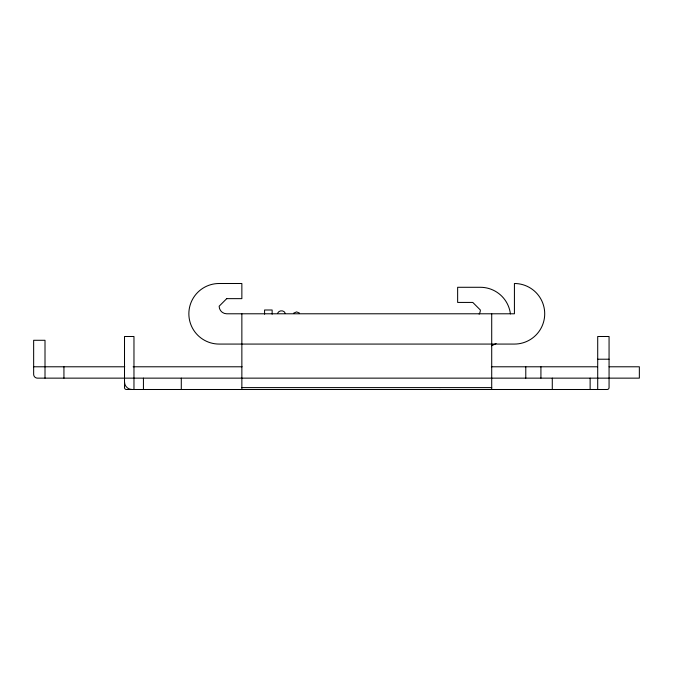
<?xml version="1.0" encoding="UTF-8"?>
<svg xmlns="http://www.w3.org/2000/svg" width="673" height="673" viewBox="0 0 673 673"><rect width="100%" height="100%" fill="white"/><g stroke="black" fill="none" stroke-linecap="round" stroke-linejoin="round"><path stroke-width="1.01" d="M277.73 313.004C279.261 309.9 284.334 310.076 285.36 313.492M293.672 313.138L296.583 311.902L299.367 312.987M597.708 359.214L609.065 359.214M33.65 366.785L124.766 366.785M133.111 366.785L242.112 366.785M491.366 366.785L597.531 366.785M609.065 366.785L639.35 366.785L639.35 378.142L37.436 378.142A3.786 3.786 0 0 1 33.65 374.356L33.65 340.286L45.007 340.286L45.007 378.142M241.859 387.606L491.711 387.606M597.708 389.499L597.708 336.5L609.065 336.5L609.065 387.606A1.893 1.893 0 0 1 607.172 389.499L126.398 389.499A1.893 1.893 0 0 1 124.505 387.606L124.505 336.5L133.969 336.5L133.969 389.499M590.137 378.142L590.137 389.499M552.281 378.142L552.281 389.499M540.924 366.785L540.924 378.142M525.781 366.785L525.781 378.142M491.711 313.786L491.711 389.499M272.144 314.207L272.144 310.001L264.573 310.001L264.573 314.19M241.859 313.786L241.859 389.499M181.289 378.142L181.289 389.499M143.433 378.142L143.433 389.499M63.935 366.785L63.935 378.142M132.076 389.499A7.571 7.571 0 0 1 124.505 381.928M440.605 389.499A1.893 1.893 0 0 1 439.906 389.364M496.06 343.466A30.285 30.285 0 0 1 491.5 345.729M510.42 313.921A30.285 30.285 0 0 0 480.354 287.287L457.64 287.287L457.64 302.429L472.783 302.429L480.354 310.001A7.571 7.571 0 0 1 479.117 314.14M226.717 298.644L219.146 306.215A7.571 7.571 0 0 0 226.717 313.786L514.424 313.786L514.424 283.501A30.285 30.285 0 0 1 544.709 313.786A30.285 30.285 0 0 1 514.424 344.071L219.146 344.071A30.285 30.285 0 0 1 188.861 313.786A30.285 30.285 0 0 1 219.146 283.501L241.859 283.501L241.859 298.644L226.717 298.644"/></g></svg>
